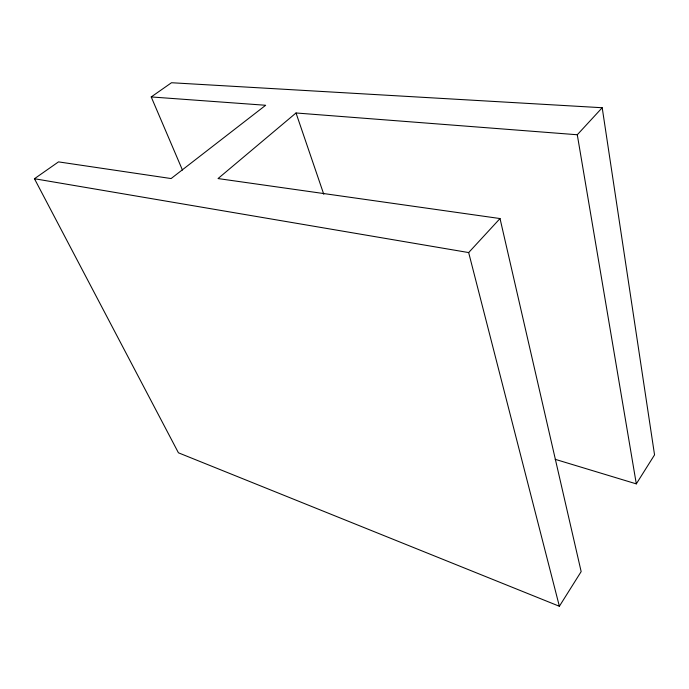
<?xml version="1.0" encoding="UTF-8"?>
<svg xmlns="http://www.w3.org/2000/svg" width="689" height="689" viewBox="0 0 689 689"><rect width="100%" height="100%" fill="white"/><g stroke="black" fill="none" stroke-linecap="round" stroke-linejoin="round"><path stroke-width="1.03" d="M182.447 170.062L151.218 96.942L265.661 105.271L171.105 178.554L58.505 161.881L34.45 178.727L178.434 452.802L559.373 606.268L581.163 571.603L500.025 218.551L218.034 178.563L296.02 112.979L577.287 134.751L602.203 107.734L654.55 454.869L636.309 483.876L555.179 459.322M34.45 178.727L468.666 252.57L500.025 218.551M151.218 96.942L171.501 82.732L602.203 107.734M296.02 112.979L323.778 194.281M468.666 252.57L559.373 606.268M577.287 134.751L636.309 483.876"/></g></svg>
